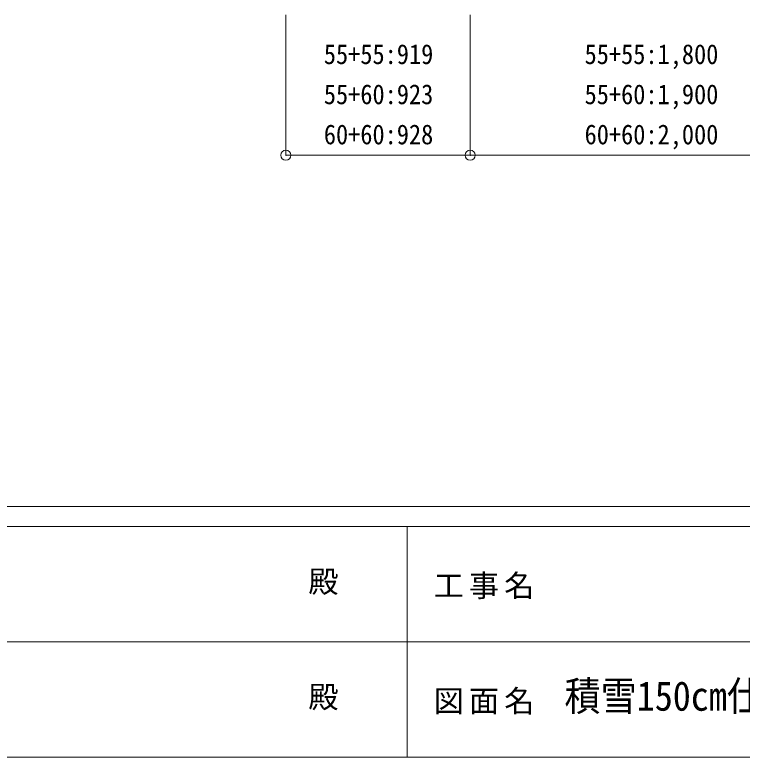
# Model space of a CAD drawing. Units: millimetres, scale not verified. Extents: x -13976 to 14131, y -9754 to 9646.
# Drawn here: x -2626 to 998, y -9754 to -6054 of the extents above; entities that cross this region are included whole.
import ezdxf
from ezdxf.enums import TextEntityAlignment as Align

# ---------------------------------------------------------------- set-up
doc = ezdxf.new("R2010")
doc.units = ezdxf.units.MM
doc.header["$LTSCALE"] = 50
doc.header["$PDMODE"] = 32
doc.header["$PDSIZE"] = 50
doc.layers.add('0-6_手摺', color=6, linetype='Continuous', lineweight=9)
doc.layers.add('F-0_ﾚｲﾔ240', color=7, linetype='Continuous', lineweight=9)
doc.styles.add('ＭＳ ゴシック', font='')
doc.styles.get('ＭＳ ゴシック').set_extended_font_data('MS Gothic')

msp = doc.modelspace()

# ---------------------------------------------------------------- linework, layer by layer
at = {"layer": '0-6_手摺'}
for p, q in [((-1275.33, -6753.97), (-1275.33, -6053.97)), ((-356.8, -6753.97), (-356.8, -6053.97))]:
    msp.add_line(p, q, dxfattribs=at)
msp.add_lwpolyline([(-1275.33, -6753.97), (-356.8, -6753.97), (1443.2, -6753.97), (3243.2, -6753.97), (5043.2, -6753.97), (6843.2, -6753.97), (8643.2, -6753.97), (9563.6, -6753.97)], dxfattribs=at)
for p in [(-1275.33, -6753.97), (-356.8, -6753.97)]:
    msp.add_point(p, dxfattribs=at)
at = {"layer": 'F-0_ﾚｲﾔ240', "color": 5, "lineweight": 5}
for p, q in [((-13975.76, -8504.43), (13424.24, -8504.43)), ((-13975.76, -8604.43), (8979.65, -8604.43)), ((-670.35, -8604.43), (-670.35, -9754.43)), ((-5670.35, -9179.43), (4579.65, -9179.43)), ((-13975.76, -9754.43), (13424.24, -9754.43))]:
    msp.add_line(p, q, dxfattribs=at)

# ---------------------------------------------------------------- texts
at = {"layer": '0-6_手摺', "color": 7, "style": 'ＭＳ ゴシック', "width": 0.9}
for s, p in [('55+55:919', (-1086.06, -6329.07)), ('55+55:1,800', (213.2, -6329.07)), ('55+60:923', (-1086.06, -6529.07)), ('55+60:1,900', (213.2, -6529.07)), ('60+60:928', (-1086.06, -6729.07)), ('60+60:2,000', (213.2, -6729.07))]:
    msp.add_text(s, height=98.97, dxfattribs=at).set_placement(p, align=Align.BOTTOM_LEFT)
at = {"layer": 'F-0_ﾚｲﾔ240', "style": 'ＭＳ ゴシック'}
for p in [(-1163.21, -8966.93), (-1163.21, -9541.93)]:
    msp.add_text('殿', height=110, dxfattribs=at).set_placement(p, align=Align.BOTTOM_LEFT)
at = {"layer": 'F-0_ﾚｲﾔ240', "style": 'ＭＳ ゴシック', "width": 0.9}
msp.add_text('積雪150㎝仕様\u3000たて(2)連棟セット\u30004台用\u3000柱12本仕様', height=146.6, dxfattribs=at).set_placement((113.18, -9566.93), align=Align.BOTTOM_LEFT)
at = {"layer": 'F-0_ﾚｲﾔ240', "char_height": 110, "attachment_point": 7, "style": 'ＭＳ ゴシック'}
for s, insert in [('\\T1.17;工事名', (-538.51, -8966.93)), ('\\T1.17;図面名', (-538.51, -9541.93))]:
    msp.add_mtext(s, dxfattribs=dict(at, insert=insert))

doc.saveas('drawing.dxf')
